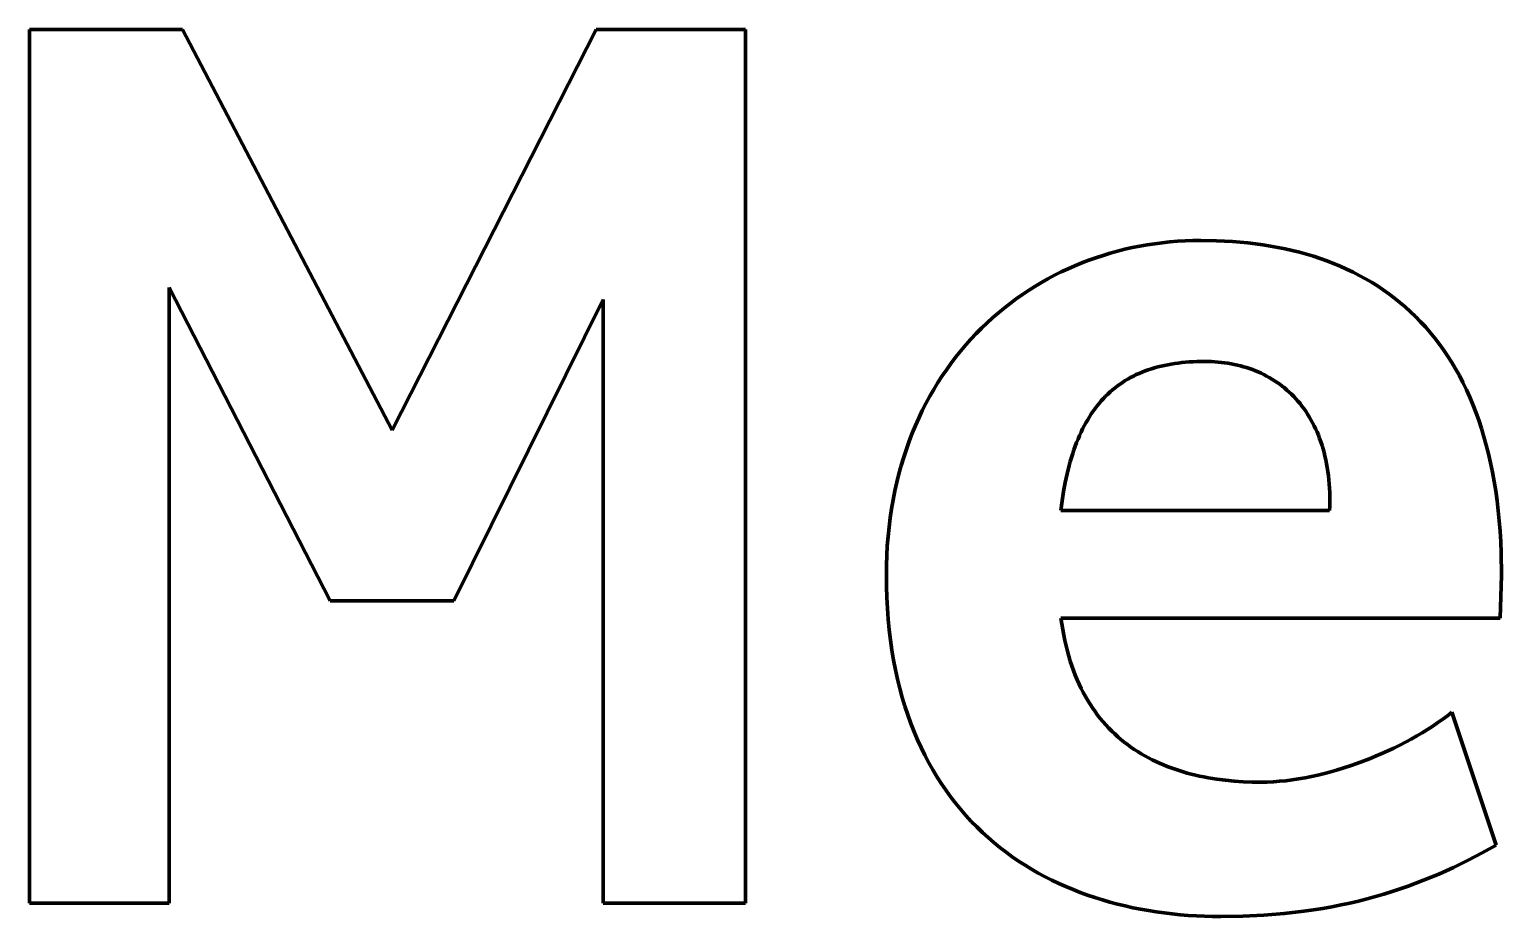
# Model space of a CAD drawing. Header units: millimetres. Extents: x 249 to 421, y 74 to 136.
# Drawn here: x 380.2 to 399.53, y 100.43 to 112.08 of the extents above; entities that cross this region are included whole.
import ezdxf

# ---------------------------------------------------------------- set-up
doc = ezdxf.new("R2010")
doc.units = ezdxf.units.MM
doc.header["$MEASUREMENT"] = 0
doc.layers.add('Incisione', color=5, linetype='Continuous', true_color=0x1710ff)

msp = doc.modelspace()

# ---------------------------------------------------------------- linework, layer by layer
at = {"layer": 'Incisione', "lineweight": 70}
for points in [[(380.19736, 100.61004), (380.19736, 112.07601)], [(380.19736, 112.07601), (382.20843, 112.07601)], [(382.20843, 112.07601), (384.9602, 106.81914)], [(384.9602, 106.81914), (387.64152, 112.07601)], [(387.64152, 112.07601), (389.59954, 112.07601)], [(389.59954, 112.07601), (389.59954, 100.61004)], [(394.68074, 109.21245), (394.77836, 109.23208)], [(394.77836, 109.23208), (394.87662, 109.24944)], [(394.87662, 109.24944), (394.97546, 109.26452)], [(394.97546, 109.26452), (395.07485, 109.27731)], [(395.07485, 109.27731), (395.17476, 109.28779)], [(395.17476, 109.28779), (395.27513, 109.29596)], [(395.27513, 109.29596), (395.37594, 109.30181)], [(395.37594, 109.30181), (395.47713, 109.30532)], [(395.47713, 109.30532), (395.57867, 109.3065)], [(395.57867, 109.3065), (395.78867, 109.30296)], [(395.78867, 109.30296), (395.89236, 109.29851)], [(395.89236, 109.29851), (395.99514, 109.29224)], [(395.99514, 109.29224), (396.097, 109.28415)], [(396.097, 109.28415), (396.1979, 109.27421)], [(396.1979, 109.27421), (396.29782, 109.26241)], [(396.29782, 109.26241), (396.39673, 109.24871)], [(396.39673, 109.24871), (396.4946, 109.23312)], [(396.4946, 109.23312), (396.59142, 109.21561)], [(394.01836, 109.01215), (394.11046, 109.04743)], [(394.11046, 109.04743), (394.20346, 109.08051)], [(394.20346, 109.08051), (394.29734, 109.11137)], [(394.29734, 109.11137), (394.39204, 109.14)], [(394.39204, 109.14), (394.48754, 109.1664)], [(394.48754, 109.1664), (394.58378, 109.19055)], [(394.58378, 109.19055), (394.68074, 109.21245)], [(396.59142, 109.21561), (396.68715, 109.19616)], [(396.68715, 109.19616), (396.78177, 109.17475)], [(396.78177, 109.17475), (396.87526, 109.15136)], [(396.87526, 109.15136), (396.96758, 109.12598)], [(396.96758, 109.12598), (397.05871, 109.0986)], [(397.05871, 109.0986), (397.14863, 109.06918)], [(397.14863, 109.06918), (397.23731, 109.03771)], [(397.23731, 109.03771), (397.32472, 109.00418)], [(393.57293, 108.80301), (393.65988, 108.84917)], [(393.65988, 108.84917), (393.74793, 108.89318)], [(393.74793, 108.89318), (393.83706, 108.93502)], [(393.83706, 108.93502), (393.92722, 108.97468)], [(393.92722, 108.97468), (394.01836, 109.01215)], [(397.32472, 109.00418), (397.41084, 108.96856)], [(397.41084, 108.96856), (397.49564, 108.93084)], [(397.49564, 108.93084), (397.5791, 108.891)], [(397.5791, 108.891), (397.66119, 108.84903)], [(397.66119, 108.84903), (397.74188, 108.80489)], [(384.14871, 104.57913), (382.03204, 108.68913)], [(382.03204, 108.68913), (382.03204, 100.61004)], [(393.23703, 108.59697), (393.31914, 108.65167)], [(393.31914, 108.65167), (393.40252, 108.70424)], [(393.40252, 108.70424), (393.48713, 108.75469)], [(393.48713, 108.75469), (393.57293, 108.80301)], [(397.74188, 108.80489), (397.82115, 108.75858)], [(397.82115, 108.75858), (397.89898, 108.71008)], [(397.89898, 108.71008), (397.97533, 108.65937)], [(397.97533, 108.65937), (398.05019, 108.60642)], [(387.72971, 108.53032), (385.77169, 104.57913)], [(387.72971, 100.61004), (387.72971, 108.53032)], [(392.99871, 108.42026), (393.07678, 108.48126)], [(393.07678, 108.48126), (393.15623, 108.54016)], [(393.15623, 108.54016), (393.23703, 108.59697)], [(398.05019, 108.60642), (398.12351, 108.55123)], [(398.12351, 108.55123), (398.19529, 108.49378)], [(398.19529, 108.49378), (398.2655, 108.43404)], [(392.77326, 108.22483), (392.84692, 108.29204)], [(392.84692, 108.29204), (392.92208, 108.35719)], [(392.92208, 108.35719), (392.99871, 108.42026)], [(398.2655, 108.43404), (398.3341, 108.37199)], [(398.3341, 108.37199), (398.40107, 108.30763)], [(398.40107, 108.30763), (398.46639, 108.24093)], [(392.56175, 108.01095), (392.63064, 108.08428)], [(392.63064, 108.08428), (392.70116, 108.15557)], [(392.70116, 108.15557), (392.77326, 108.22483)], [(398.46639, 108.24093), (398.53003, 108.17188)], [(398.53003, 108.17188), (398.59196, 108.10044)], [(398.59196, 108.10044), (398.65216, 108.02662)], [(392.42903, 107.85823), (392.49454, 107.93559)], [(392.49454, 107.93559), (392.56175, 108.01095)], [(398.65216, 108.02662), (398.71061, 107.95038)], [(398.71061, 107.95038), (398.76727, 107.87172)], [(392.24315, 107.61416), (392.3033, 107.6975)], [(392.3033, 107.6975), (392.36527, 107.77886)], [(392.36527, 107.77886), (392.42903, 107.85823)], [(395.19195, 107.68476), (395.1467, 107.67663)], [(395.23792, 107.69201), (395.19195, 107.68476)], [(395.28461, 107.69838), (395.23792, 107.69201)], [(395.33202, 107.70389), (395.28461, 107.69838)], [(395.38014, 107.70853), (395.33202, 107.70389)], [(395.42898, 107.71231), (395.38014, 107.70853)], [(395.47854, 107.71525), (395.42898, 107.71231)], [(395.52882, 107.71733), (395.47854, 107.71525)], [(395.63156, 107.719), (395.52882, 107.71733)], [(395.67605, 107.71852), (395.63156, 107.719)], [(395.72022, 107.71708), (395.67605, 107.71852)], [(395.76406, 107.71469), (395.72022, 107.71708)], [(395.80754, 107.71134), (395.76406, 107.71469)], [(395.85066, 107.70704), (395.80754, 107.71134)], [(395.8934, 107.70178), (395.85066, 107.70704)], [(395.93576, 107.69557), (395.8934, 107.70178)], [(395.97771, 107.68839), (395.93576, 107.69557)], [(396.01924, 107.68027), (395.97771, 107.68839)], [(398.76727, 107.87172), (398.82212, 107.79061)], [(398.82212, 107.79061), (398.87514, 107.70703)], [(398.87514, 107.70703), (398.9263, 107.62097)], [(392.12852, 107.44156), (392.18488, 107.52884)], [(392.18488, 107.52884), (392.24315, 107.61416)], [(394.65921, 107.5081), (394.62319, 107.48796)], [(394.69593, 107.52728), (394.65921, 107.5081)], [(394.73336, 107.54551), (394.69593, 107.52728)], [(394.7715, 107.56279), (394.73336, 107.54551)], [(394.81035, 107.57912), (394.7715, 107.56279)], [(394.8499, 107.59452), (394.81035, 107.57912)], [(394.89017, 107.60899), (394.8499, 107.59452)], [(394.93114, 107.62254), (394.89017, 107.60899)], [(394.97283, 107.63517), (394.93114, 107.62254)], [(395.01523, 107.64689), (394.97283, 107.63517)], [(395.05834, 107.6577), (395.01523, 107.64689)], [(395.10216, 107.66761), (395.05834, 107.6577)], [(395.1467, 107.67663), (395.10216, 107.66761)], [(396.06035, 107.67118), (396.01924, 107.68027)], [(396.10101, 107.66114), (396.06035, 107.67118)], [(396.14121, 107.65014), (396.10101, 107.66114)], [(396.18095, 107.63819), (396.14121, 107.65014)], [(396.2202, 107.62528), (396.18095, 107.63819)], [(396.25895, 107.61141), (396.2202, 107.62528)], [(396.29719, 107.59659), (396.25895, 107.61141)], [(396.33492, 107.58081), (396.29719, 107.59659)], [(396.3721, 107.56408), (396.33492, 107.58081)], [(396.40873, 107.54639), (396.3721, 107.56408)], [(396.4448, 107.52774), (396.40873, 107.54639)], [(396.4803, 107.50814), (396.4448, 107.52774)], [(396.5152, 107.48758), (396.4803, 107.50814)], [(398.9263, 107.62097), (398.97557, 107.53241)], [(398.97557, 107.53241), (399.02293, 107.44133)], [(392.02168, 107.26114), (392.0741, 107.35232)], [(392.0741, 107.35232), (392.12852, 107.44156)], [(394.39075, 107.31957), (394.36035, 107.29153)], [(394.42185, 107.3466), (394.39075, 107.31957)], [(394.45365, 107.37263), (394.42185, 107.3466)], [(394.48616, 107.39767), (394.45365, 107.37263)], [(394.51936, 107.42171), (394.48616, 107.39767)], [(394.55327, 107.44477), (394.51936, 107.42171)], [(394.58788, 107.46685), (394.55327, 107.44477)], [(394.62319, 107.48796), (394.58788, 107.46685)], [(396.54951, 107.46607), (396.5152, 107.48758)], [(396.58319, 107.44359), (396.54951, 107.46607)], [(396.61625, 107.42017), (396.58319, 107.44359)], [(396.64866, 107.39578), (396.61625, 107.42017)], [(396.68041, 107.37044), (396.64866, 107.39578)], [(396.7115, 107.34415), (396.68041, 107.37044)], [(396.7419, 107.3169), (396.7115, 107.34415)], [(396.77161, 107.28869), (396.7419, 107.3169)], [(399.02293, 107.44133), (399.06836, 107.34771)], [(399.06836, 107.34771), (399.11181, 107.25153)], [(391.92295, 107.07299), (391.97128, 107.16803)], [(391.97128, 107.16803), (392.02168, 107.26114)], [(394.2188, 107.13599), (394.19258, 107.10177)], [(394.24572, 107.16916), (394.2188, 107.13599)], [(394.27333, 107.2013), (394.24572, 107.16916)], [(394.30164, 107.2324), (394.27333, 107.2013)], [(394.33064, 107.26248), (394.30164, 107.2324)], [(394.36035, 107.29153), (394.33064, 107.26248)], [(396.8006, 107.25952), (396.77161, 107.28869)], [(396.82888, 107.2294), (396.8006, 107.25952)], [(396.85641, 107.19833), (396.82888, 107.2294)], [(396.8832, 107.1663), (396.85641, 107.19833)], [(396.90923, 107.13331), (396.8832, 107.1663)], [(396.93447, 107.09936), (396.90923, 107.13331)], [(399.11181, 107.25153), (399.15328, 107.15278)], [(399.15328, 107.15278), (399.19274, 107.05144)], [(391.83266, 106.87717), (391.87673, 106.97603)], [(391.87673, 106.97603), (391.92295, 107.07299)], [(394.07185, 106.91479), (394.04978, 106.87417)], [(394.09461, 106.95432), (394.07185, 106.91479)], [(394.11807, 106.99278), (394.09461, 106.95432)], [(394.14221, 107.03017), (394.11807, 106.99278)], [(394.16705, 107.0665), (394.14221, 107.03017)], [(394.19258, 107.10177), (394.16705, 107.0665)], [(396.95893, 107.06446), (396.93447, 107.09936)], [(396.98259, 107.02861), (396.95893, 107.06446)], [(397.00542, 106.99179), (396.98259, 107.02861)], [(397.02743, 106.95403), (397.00542, 106.99179)], [(397.0486, 106.9153), (397.02743, 106.95403)], [(397.06891, 106.87562), (397.0486, 106.9153)], [(399.19274, 107.05144), (399.23015, 106.94748)], [(399.23015, 106.94748), (399.26549, 106.8409)], [(391.75112, 106.67377), (391.79078, 106.77642)], [(391.79078, 106.77642), (391.83266, 106.87717)], [(393.98769, 106.74578), (393.96837, 106.70078)], [(394.0077, 106.78968), (393.98769, 106.74578)], [(394.02839, 106.83247), (394.0077, 106.78968)], [(394.04978, 106.87417), (394.02839, 106.83247)], [(397.08835, 106.83498), (397.06891, 106.87562)], [(397.10691, 106.79339), (397.08835, 106.83498)], [(397.12457, 106.75084), (397.10691, 106.79339)], [(397.14132, 106.70734), (397.12457, 106.75084)], [(399.26549, 106.8409), (399.29874, 106.73167)], [(399.29874, 106.73167), (399.32988, 106.61977)], [(391.67866, 106.46287), (391.71374, 106.56925)], [(391.71374, 106.56925), (391.75112, 106.67377)], [(393.91451, 106.55909), (393.89793, 106.50961)], [(393.93178, 106.60744), (393.91451, 106.55909)], [(393.94973, 106.65467), (393.93178, 106.60744)], [(393.96837, 106.70078), (393.94973, 106.65467)], [(397.15715, 106.66288), (397.14132, 106.70734)], [(397.17204, 106.61746), (397.15715, 106.66288)], [(397.18598, 106.57109), (397.17204, 106.61746)], [(397.19896, 106.52376), (397.18598, 106.57109)], [(397.21096, 106.47548), (397.19896, 106.52376)], [(399.32988, 106.61977), (399.35886, 106.5052)], [(391.61559, 106.24453), (391.64593, 106.35462)], [(391.64593, 106.35462), (391.67866, 106.46287)], [(393.85227, 106.35432), (393.82523, 106.24504)], [(393.86681, 106.40723), (393.85227, 106.35432)], [(393.88203, 106.45899), (393.86681, 106.40723)], [(393.89793, 106.50961), (393.88203, 106.45899)], [(397.22198, 106.42624), (397.21096, 106.47548)], [(397.23199, 106.37604), (397.22198, 106.42624)], [(397.24098, 106.32489), (397.23199, 106.37604)], [(399.35886, 106.5052), (399.38568, 106.38792)], [(399.38568, 106.38792), (399.4103, 106.26792)], [(391.58768, 106.1326), (391.61559, 106.24453)], [(393.82523, 106.24504), (393.80091, 106.1311)], [(397.24895, 106.27278), (397.24098, 106.32489)], [(397.25587, 106.21972), (397.24895, 106.27278)], [(397.26174, 106.1657), (397.25587, 106.21972)], [(397.26653, 106.11073), (397.26174, 106.1657)], [(399.4103, 106.26792), (399.4327, 106.14518)], [(399.4327, 106.14518), (399.45285, 106.01968)], [(391.5393, 105.90327), (391.56224, 106.01884)], [(391.56224, 106.01884), (391.58768, 106.1326)], [(393.77929, 106.01244), (393.76038, 105.88903)], [(393.80091, 106.1311), (393.77929, 106.01244)], [(397.27025, 106.0548), (397.26653, 106.11073)], [(397.27287, 105.99791), (397.27025, 106.0548)], [(397.27437, 105.94007), (397.27287, 105.99791)], [(399.45285, 106.01968), (399.47073, 105.89142)], [(391.50112, 105.66669), (391.51892, 105.78588)], [(391.51892, 105.78588), (391.5393, 105.90327)], [(393.76038, 105.88903), (393.74416, 105.7608)], [(393.74416, 105.7608), (397.27211, 105.7608)], [(397.27211, 105.7608), (397.27401, 105.82151)], [(397.27401, 105.82151), (397.27476, 105.88127)], [(397.27476, 105.88127), (397.27437, 105.94007)], [(399.47073, 105.89142), (399.48631, 105.76036)], [(399.48631, 105.76036), (399.49956, 105.62649)], [(391.48595, 105.54572), (391.50112, 105.66669)], [(399.49956, 105.62649), (399.51046, 105.48979)], [(391.46366, 105.29844), (391.47345, 105.42297)], [(391.47345, 105.42297), (391.48595, 105.54572)], [(399.51046, 105.48979), (399.51898, 105.35024)], [(391.45236, 105.04412), (391.45662, 105.17216)], [(391.45662, 105.17216), (391.46366, 105.29844)], [(399.51898, 105.35024), (399.5251, 105.20783)], [(399.5251, 105.20783), (399.53003, 104.91434)], [(391.45093, 104.91434), (391.45236, 105.04412)], [(391.45246, 104.76527), (391.45093, 104.91434)], [(399.53003, 104.91434), (399.51246, 104.34969)], [(391.45702, 104.61902), (391.45246, 104.76527)], [(391.46457, 104.47559), (391.45702, 104.61902)], [(385.77169, 104.57913), (384.14871, 104.57913)], [(391.47507, 104.33495), (391.46457, 104.47559)], [(391.48846, 104.19709), (391.47507, 104.33495)], [(399.51246, 104.34969), (393.74416, 104.34969)], [(393.74416, 104.34969), (393.75477, 104.27362)], [(393.75477, 104.27362), (393.76672, 104.19918)], [(391.50471, 104.062), (391.48846, 104.19709)], [(391.52377, 103.92966), (391.50471, 104.062)], [(393.76672, 104.19918), (393.78001, 104.12637)], [(393.78001, 104.12637), (393.79461, 104.05517)], [(393.79461, 104.05517), (393.81051, 103.98556)], [(391.54561, 103.80005), (391.52377, 103.92966)], [(393.81051, 103.98556), (393.82768, 103.91754)], [(393.82768, 103.91754), (393.84611, 103.85109)], [(393.84611, 103.85109), (393.86578, 103.7862)], [(391.57017, 103.67317), (391.54561, 103.80005)], [(391.59741, 103.54898), (391.57017, 103.67317)], [(393.86578, 103.7862), (393.88668, 103.72284)], [(393.88668, 103.72284), (393.90877, 103.66101)], [(393.90877, 103.66101), (393.93205, 103.6007)], [(391.62729, 103.42749), (391.59741, 103.54898)], [(393.93205, 103.6007), (393.95649, 103.54188)], [(393.95649, 103.54188), (393.98208, 103.48455)], [(393.98208, 103.48455), (394.0088, 103.42868)], [(391.65976, 103.30867), (391.62729, 103.42749)], [(391.69479, 103.1925), (391.65976, 103.30867)], [(394.0088, 103.42868), (394.03662, 103.37428)], [(394.03662, 103.37428), (394.06554, 103.32131)], [(394.06554, 103.32131), (394.09553, 103.26977)], [(394.09553, 103.26977), (394.12657, 103.21965)], [(391.73233, 103.07898), (391.69479, 103.1925)], [(391.77233, 102.96809), (391.73233, 103.07898)], [(394.12657, 103.21965), (394.15865, 103.17092)], [(394.15865, 103.17092), (394.19175, 103.12358)], [(394.19175, 103.12358), (394.22584, 103.07761)], [(394.22584, 103.07761), (394.26091, 103.033)], [(398.75679, 103.02325), (398.81825, 103.06887)], [(398.81825, 103.06887), (398.87735, 103.11497)], [(398.87735, 103.11497), (399.4594, 101.36865)], [(391.81475, 102.85981), (391.77233, 102.96809)], [(391.85955, 102.75413), (391.81475, 102.85981)], [(394.26091, 103.033), (394.29694, 102.98973)], [(394.29694, 102.98973), (394.33392, 102.94779)], [(394.33392, 102.94779), (394.37182, 102.90717)], [(394.37182, 102.90717), (394.41062, 102.86784)], [(394.41062, 102.86784), (394.45031, 102.8298)], [(398.4895, 102.84685), (398.55931, 102.88991)], [(398.55931, 102.88991), (398.6272, 102.93371)], [(398.6272, 102.93371), (398.69306, 102.97818)], [(398.69306, 102.97818), (398.75679, 103.02325)], [(391.90668, 102.65103), (391.85955, 102.75413)], [(394.45031, 102.8298), (394.49087, 102.79303)], [(394.49087, 102.79303), (394.53228, 102.75753)], [(394.53228, 102.75753), (394.57452, 102.72326)], [(394.57452, 102.72326), (394.61757, 102.69023)], [(394.61757, 102.69023), (394.66142, 102.65841)], [(394.66142, 102.65841), (394.70604, 102.62779)], [(398.11568, 102.64487), (398.19337, 102.68328)], [(398.19337, 102.68328), (398.26971, 102.72274)], [(398.26971, 102.72274), (398.34459, 102.7632)], [(398.34459, 102.7632), (398.41789, 102.8046)], [(398.41789, 102.8046), (398.4895, 102.84685)], [(391.9561, 102.55049), (391.90668, 102.65103)], [(392.00777, 102.45251), (391.9561, 102.55049)], [(394.70604, 102.62779), (394.75141, 102.59836)], [(394.75141, 102.59836), (394.79753, 102.5701)], [(394.79753, 102.5701), (394.84436, 102.54301)], [(394.84436, 102.54301), (394.8919, 102.51705)], [(394.8919, 102.51705), (394.94012, 102.49223)], [(394.94012, 102.49223), (394.989, 102.46853)], [(394.989, 102.46853), (395.03852, 102.44593)], [(397.62751, 102.4403), (397.71093, 102.47099)], [(397.71093, 102.47099), (397.79368, 102.50313)], [(397.79368, 102.50313), (397.87564, 102.53665)], [(397.87564, 102.53665), (397.9567, 102.57149)], [(397.9567, 102.57149), (398.03675, 102.60759)], [(398.03675, 102.60759), (398.11568, 102.64487)], [(392.06164, 102.35706), (392.00777, 102.45251)], [(392.11767, 102.26413), (392.06164, 102.35706)], [(395.03852, 102.44593), (395.08868, 102.42441)], [(395.08868, 102.42441), (395.13944, 102.40397)], [(395.13944, 102.40397), (395.19079, 102.3846)], [(395.19079, 102.3846), (395.24271, 102.36626)], [(395.24271, 102.36626), (395.29518, 102.34896)], [(395.29518, 102.34896), (395.34819, 102.33268)], [(395.34819, 102.33268), (395.40171, 102.3174)], [(395.40171, 102.3174), (395.45573, 102.30311)], [(395.45573, 102.30311), (395.51023, 102.2898)], [(395.51023, 102.2898), (395.56519, 102.27744)], [(395.56519, 102.27744), (395.62058, 102.26604)], [(396.94952, 102.25463), (397.03425, 102.27142)], [(397.03425, 102.27142), (397.11921, 102.29017)], [(397.11921, 102.29017), (397.20429, 102.31082)], [(397.20429, 102.31082), (397.28937, 102.3333)], [(397.28937, 102.3333), (397.37435, 102.35756)], [(397.37435, 102.35756), (397.45911, 102.38352)], [(397.45911, 102.38352), (397.54353, 102.41112)], [(397.54353, 102.41112), (397.62751, 102.4403)], [(392.17581, 102.1737), (392.11767, 102.26413)], [(392.23603, 102.08577), (392.17581, 102.1737)], [(392.29828, 102.00031), (392.23603, 102.08577)], [(395.62058, 102.26604), (395.6764, 102.25557)], [(395.6764, 102.25557), (395.78924, 102.23737)], [(395.78924, 102.23737), (395.90353, 102.22273)], [(395.90353, 102.22273), (396.01915, 102.21154)], [(396.01915, 102.21154), (396.13594, 102.20369)], [(396.13594, 102.20369), (396.25374, 102.19906)], [(396.25374, 102.19906), (396.37242, 102.19754)], [(396.37242, 102.19754), (396.45236, 102.19877)], [(396.45236, 102.19877), (396.53332, 102.20242)], [(396.53332, 102.20242), (396.61519, 102.20841)], [(396.61519, 102.20841), (396.69786, 102.2167)], [(396.69786, 102.2167), (396.78121, 102.22721)], [(396.78121, 102.22721), (396.86514, 102.23987)], [(396.86514, 102.23987), (396.94952, 102.25463)], [(392.36251, 101.9173), (392.29828, 102.00031)], [(392.42868, 101.83674), (392.36251, 101.9173)], [(392.49675, 101.75861), (392.42868, 101.83674)], [(392.56667, 101.6829), (392.49675, 101.75861)], [(392.63841, 101.60958), (392.56667, 101.6829)], [(392.71191, 101.53864), (392.63841, 101.60958)], [(392.78713, 101.47007), (392.71191, 101.53864)], [(392.86404, 101.40385), (392.78713, 101.47007)], [(392.94258, 101.33996), (392.86404, 101.40385)], [(393.02271, 101.2784), (392.94258, 101.33996)], [(399.4594, 101.36865), (399.27616, 101.26799)], [(393.10439, 101.21914), (393.02271, 101.2784)], [(393.18758, 101.16217), (393.10439, 101.21914)], [(393.27223, 101.10748), (393.18758, 101.16217)], [(399.08988, 101.1714), (398.89997, 101.07921)], [(399.27616, 101.26799), (399.08988, 101.1714)], [(393.35829, 101.05505), (393.27223, 101.10748)], [(393.44573, 101.00486), (393.35829, 101.05505)], [(393.5345, 100.95689), (393.44573, 101.00486)], [(393.62456, 100.91115), (393.5345, 100.95689)], [(398.70587, 100.99176), (398.50702, 100.90937)], [(398.89997, 101.07921), (398.70587, 100.99176)], [(393.71586, 100.8676), (393.62456, 100.91115)], [(393.80837, 100.82623), (393.71586, 100.8676)], [(393.90202, 100.78703), (393.80837, 100.82623)], [(393.99679, 100.74998), (393.90202, 100.78703)], [(394.09264, 100.71507), (393.99679, 100.74998)], [(397.98536, 100.7278), (397.87625, 100.696)], [(398.09278, 100.76116), (397.98536, 100.7278)], [(398.30285, 100.83239), (398.09278, 100.76116)], [(398.50702, 100.90937), (398.30285, 100.83239)], [(382.03204, 100.61004), (380.19736, 100.61004)], [(389.59954, 100.61004), (387.72971, 100.61004)], [(394.1895, 100.68229), (394.09264, 100.71507)], [(394.28735, 100.6516), (394.1895, 100.68229)], [(394.38614, 100.62301), (394.28735, 100.6516)], [(394.48582, 100.59649), (394.38614, 100.62301)], [(394.58635, 100.57204), (394.48582, 100.59649)], [(394.68769, 100.54962), (394.58635, 100.57204)], [(394.78979, 100.52924), (394.68769, 100.54962)], [(397.18222, 100.54032), (397.05932, 100.52062)], [(397.30294, 100.56187), (397.18222, 100.54032)], [(397.42154, 100.58524), (397.30294, 100.56187)], [(397.5381, 100.61038), (397.42154, 100.58524)], [(397.65269, 100.63725), (397.5381, 100.61038)], [(397.76539, 100.6658), (397.65269, 100.63725)], [(397.87625, 100.696), (397.76539, 100.6658)], [(394.89262, 100.51087), (394.78979, 100.52924)], [(394.99612, 100.4945), (394.89262, 100.51087)], [(395.10025, 100.48011), (394.99612, 100.4945)], [(395.20498, 100.4677), (395.10025, 100.48011)], [(395.31024, 100.45723), (395.20498, 100.4677)], [(395.41602, 100.4487), (395.31024, 100.45723)], [(395.52225, 100.44209), (395.41602, 100.4487)], [(395.62889, 100.43739), (395.52225, 100.44209)], [(395.73591, 100.43458), (395.62889, 100.43739)], [(395.84326, 100.43365), (395.73591, 100.43458)], [(396.13193, 100.43814), (395.84326, 100.43365)], [(396.40959, 100.45139), (396.13193, 100.43814)], [(396.67681, 100.47306), (396.40959, 100.45139)], [(396.93417, 100.50281), (396.67681, 100.47306)], [(397.05932, 100.52062), (396.93417, 100.50281)]]:
    msp.add_lwpolyline(points, dxfattribs=at)

doc.saveas('drawing.dxf')
